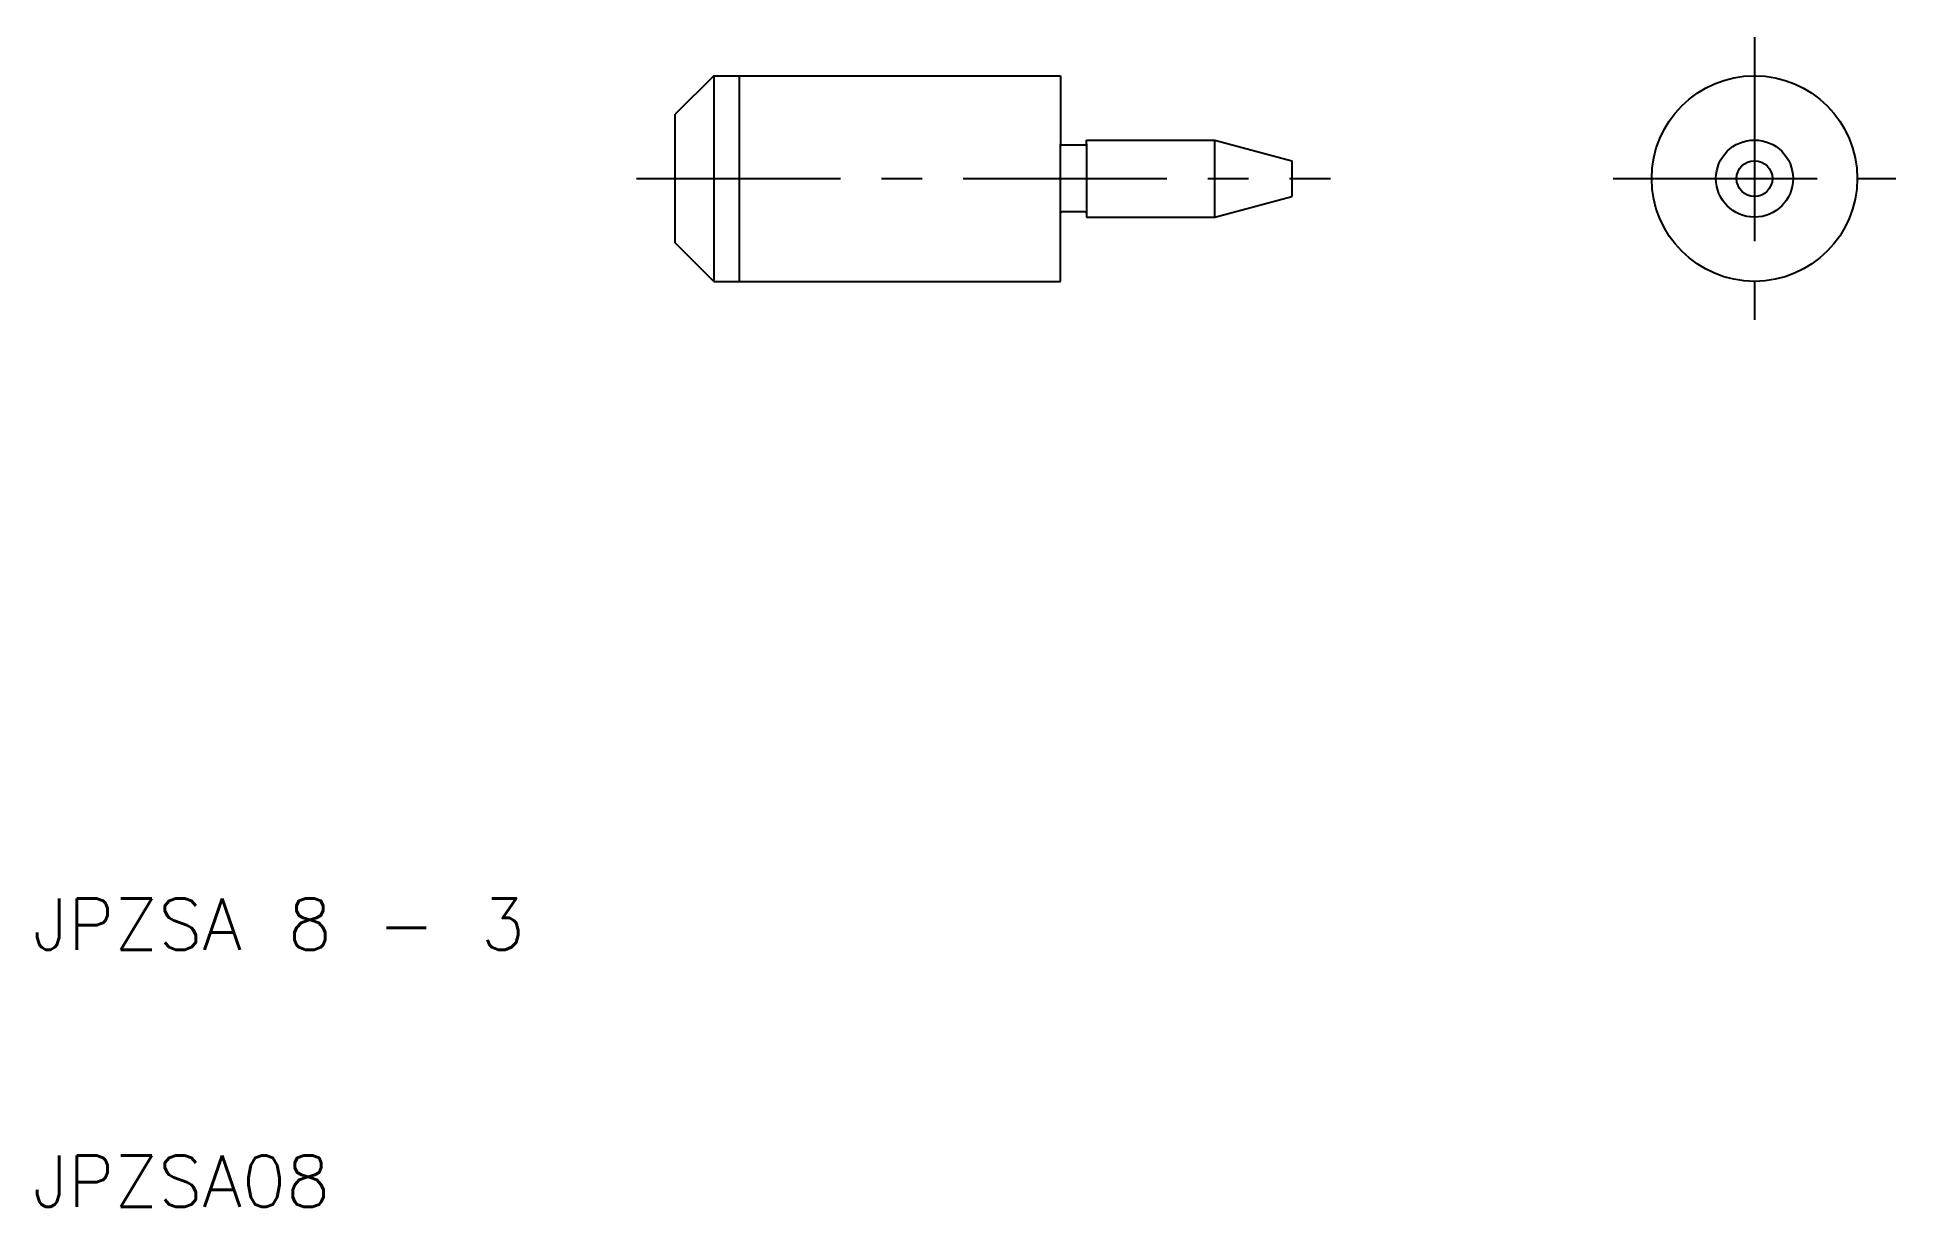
# Model space of a CAD drawing. Extents: x 10.2 to 82.5, y 10 to 55.5.
import ezdxf

# ---------------------------------------------------------------- set-up
doc = ezdxf.new("R2010")
doc.units = 0
doc.header["$LTSCALE"] = 0.25
doc.linetypes.add('CENTER', pattern=[50.8, 31.75, -6.35, 6.35, -6.35])
doc.layers.get('0').update_dxf_attribs({"linetype": 'CONTINUOUS'})
doc.layers.add('CENTER', color=1, linetype='CENTER')
doc.styles.get("Standard").update_dxf_attribs({"font": 'txt.shx', "bigfont": 'extfont.shx'})

msp = doc.modelspace()

# ---------------------------------------------------------------- linework, layer by layer
for p, q in [((36.5, 54), (35, 52.5)), ((36.5, 54), (50, 54)), ((36.5, 54), (36.5, 46)), ((37.5, 46), (37.5, 54)), ((50, 54), (50, 51.35)), ((35, 47.5), (35, 52.5)), ((51, 51.5), (56, 51.5)), ((51, 51.35), (51, 51.5)), ((51, 51.35), (51, 51.5)), ((56, 48.5), (56, 51.5)), ((56, 51.5), (59, 50.696)), ((50, 48.65), (50, 51.35)), ((50.95, 51.3), (50.05, 51.3)), ((51, 51.35), (51, 48.65)), ((59, 50.696), (59, 49.304)), ((56, 48.5), (59, 49.304)), ((50, 46), (50, 48.65)), ((50.95, 48.7), (50.05, 48.7)), ((51, 48.65), (51, 48.5)), ((51, 48.5), (56, 48.5)), ((36.5, 46), (35, 47.5)), ((36.5, 46), (50, 46))]:
    msp.add_line(p, q)
for radius in [4, 1.5, 0.696]:
    msp.add_circle((77, 50), radius)
for centre, start, end in [((50.05, 51.35), 180, 270), ((50.95, 51.35), 270, 0), ((50.05, 48.65), 90, 180), ((50.95, 48.65), 0, 90)]:
    msp.add_arc(centre, 0.05, start, end)
at = {"layer": 'CENTER', "color": 1, "linetype": 'CENTER'}
for p, q in [((77, 55.5), (77, 44.5)), ((33.5, 50), (60.5, 50)), ((71.5, 50), (82.5, 50))]:
    msp.add_line(p, q, dxfattribs=at)

# ---------------------------------------------------------------- texts
for s, p in [('JPZSA 8 - 3', (10, 20)), ('JPZSA08', (10, 10))]:
    msp.add_text(s, height=2).set_placement(p)

doc.saveas('drawing.dxf')
